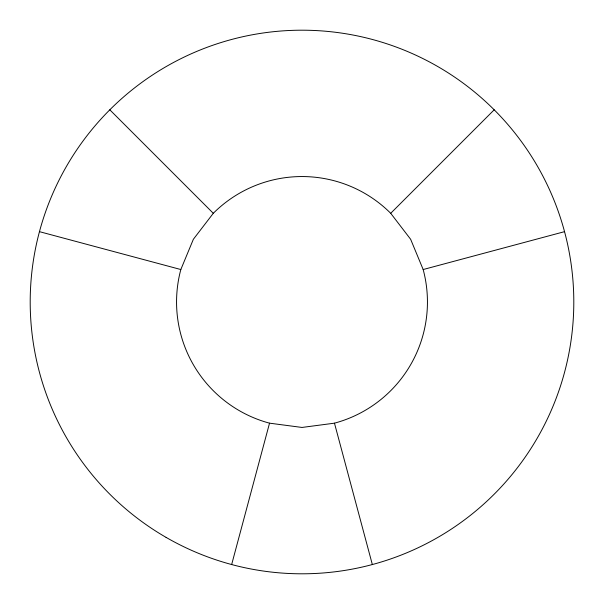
<?xml version="1.0" encoding="UTF-8"?>
<svg xmlns="http://www.w3.org/2000/svg" width="604" height="604" viewBox="0 0 604 604"><rect width="100%" height="100%" fill="white"/><g stroke="black" fill="none" stroke-linecap="round" stroke-linejoin="round"><path stroke-width="0.91" d="M231.657 564.536L269.535 423.17A125.443 125.443 0 0 1 180.83 269.535L39.464 231.657M180.83 269.535L193.363 239.275L213.295 213.295A125.443 125.443 0 0 1 390.705 213.295L494.193 109.807M372.343 564.536L334.465 423.17A125.443 125.443 0 0 0 423.17 269.535L564.536 231.657M334.465 423.17L302 427.443L269.535 423.17M109.807 109.807L213.295 213.295M390.705 213.295L410.637 239.275L423.17 269.535M166.1 537.386A271.8 271.8 0 0 0 573.8 302A271.8 271.8 0 0 0 166.1 66.614A271.8 271.8 0 0 0 166.1 537.386"/></g></svg>
